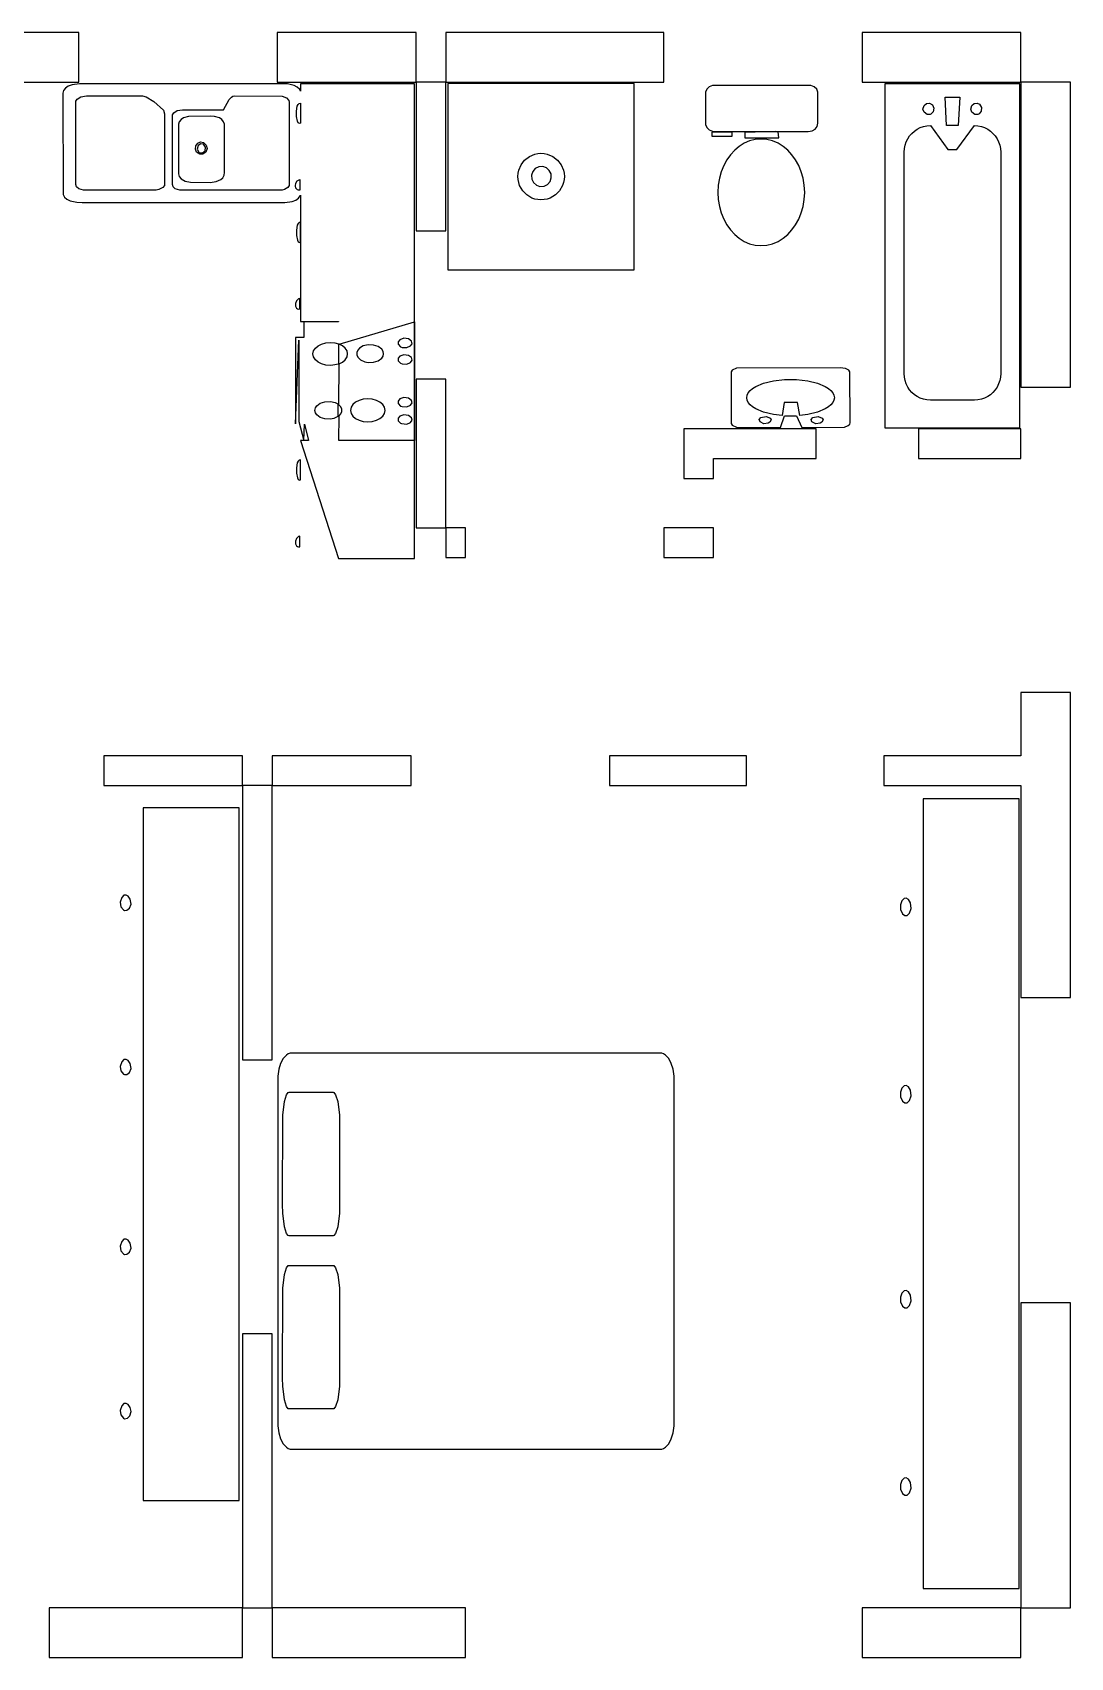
# Model space of a CAD drawing. Header units: metres. Extents: x -12.3 to 21.7, y -8.9 to 7.5.
# Drawn here: x 16.47 to 21.7, y -8.95 to -0.75 of the extents above; entities that cross this region are included whole.
import ezdxf

# ---------------------------------------------------------------- set-up
doc = ezdxf.new("R2010")
doc.units = ezdxf.units.M

msp = doc.modelspace()

# ---------------------------------------------------------------- linework, layer by layer
for p, q in [((16.7, -0.75), (15.8, -0.75)), ((16.7, -1), (16.7, -0.75)), ((18.4, -0.75), (17.7, -0.75)), ((17.7, -0.75), (17.7, -1)), ((18.4, -1), (18.4, -0.75)), ((19.65, -0.75), (18.55, -0.75)), ((18.55, -0.75), (18.55, -1)), ((19.65, -1), (19.65, -0.75)), ((21.45, -0.75), (20.65, -0.75)), ((20.65, -0.75), (20.65, -1)), ((21.45, -1), (21.45, -0.75)), ((15.8, -1), (16.7, -1)), ((16.6224, -1.0421), (16.6192, -1.0558)), ((16.6192, -1.0558), (16.62, -1.5679)), ((16.6315, -1.0305), (16.6224, -1.0421)), ((16.6459, -1.0211), (16.6315, -1.0305)), ((16.6652, -1.0142), (16.6459, -1.0211)), ((16.7018, -1.0087), (16.6652, -1.0142)), ((17.7243, -1.0084), (16.7018, -1.0087)), ((17.7, -1), (18.4, -1)), ((17.7514, -1.0098), (17.7243, -1.0084)), ((17.7845, -1.0173), (17.7514, -1.0098)), ((17.801, -1.0255), (17.7845, -1.0173)), ((17.8125, -1.036), (17.801, -1.0255)), ((17.8176, -1.0463), (17.8125, -1.036)), ((18.3915, -1.0084), (17.8176, -1.0084)), ((17.8176, -1.0084), (17.8176, -1.0463)), ((18.3915, -3.4041), (18.3915, -1.0084)), ((18.55, -1), (18.4, -1)), ((18.4, -1), (18.4, -1.75)), ((18.55, -1), (19.65, -1)), ((18.55, -1.75), (18.55, -1)), ((19.4997, -1.008), (18.5597, -1.008)), ((18.5597, -1.008), (18.5597, -1.9478)), ((19.4997, -1.9478), (19.4997, -1.008)), ((19.8655, -1.0361), (19.8595, -1.0517)), ((19.8595, -1.0517), (19.8595, -1.2138)), ((19.8777, -1.0247), (19.8655, -1.0361)), ((19.895, -1.018), (19.8777, -1.0247)), ((20.377, -1.0167), (19.895, -1.018)), ((20.3908, -1.018), (20.377, -1.0167)), ((20.4081, -1.0247), (20.3908, -1.018)), ((20.4203, -1.0361), (20.4081, -1.0247)), ((20.4263, -1.0517), (20.4203, -1.0361)), ((20.4267, -1.2081), (20.4263, -1.0517)), ((20.65, -1), (21.45, -1)), ((21.4438, -1.0085), (20.7635, -1.0085)), ((20.7635, -1.0085), (20.7635, -2.7446)), ((21.4438, -2.7446), (21.4438, -1.0085)), ((21.7, -1), (21.45, -1)), ((21.45, -1), (21.45, -2.54)), ((21.7, -2.54), (21.7, -1)), ((16.6836, -1.5171), (16.6841, -1.0973)), ((16.6841, -1.0973), (16.6905, -1.086)), ((16.6905, -1.086), (16.7095, -1.0747)), ((16.7095, -1.0747), (16.7378, -1.0704)), ((16.7378, -1.0704), (17.0209, -1.0704)), ((17.0209, -1.0704), (17.0381, -1.0745)), ((17.0381, -1.0745), (17.0773, -1.0986)), ((17.0773, -1.0986), (17.1254, -1.1412)), ((17.1254, -1.1412), (17.1309, -1.16)), ((17.1781, -1.1548), (17.1958, -1.144)), ((17.1958, -1.144), (17.2226, -1.1397)), ((17.2226, -1.1397), (17.4294, -1.1397)), ((17.4294, -1.1397), (17.457, -1.0883)), ((17.457, -1.0883), (17.4688, -1.0755)), ((17.4688, -1.0755), (17.4752, -1.0717)), ((17.4752, -1.0717), (17.4819, -1.0704)), ((17.4819, -1.0704), (17.7253, -1.0715)), ((17.7253, -1.0715), (17.7463, -1.0797)), ((17.7463, -1.0797), (17.7582, -1.0934)), ((17.7582, -1.0934), (17.7599, -1.1014)), ((17.7599, -1.1014), (17.7595, -1.5215)), ((17.7966, -1.1469), (17.8011, -1.1222)), ((17.7968, -1.1747), (17.7966, -1.1469)), ((17.8011, -1.1222), (17.8053, -1.1134)), ((17.8053, -1.1134), (17.8108, -1.1081)), ((17.8108, -1.1081), (17.8176, -1.1073)), ((17.8176, -1.1073), (17.8176, -1.2083)), ((20.9559, -1.1363), (20.9617, -1.1177)), ((20.9617, -1.1527), (20.9559, -1.1363)), ((20.9617, -1.1177), (20.9733, -1.1082)), ((20.9733, -1.1082), (20.9887, -1.106)), ((20.9887, -1.106), (21.0036, -1.1148)), ((21.0036, -1.1148), (21.0111, -1.1322)), ((21.0111, -1.1322), (21.0077, -1.1497)), ((21.0749, -1.2197), (21.0678, -1.0765)), ((21.0678, -1.0765), (21.1417, -1.0765)), ((21.1417, -1.0765), (21.1335, -1.2197)), ((21.1972, -1.1363), (21.2025, -1.1177)), ((21.2025, -1.1527), (21.1972, -1.1363)), ((21.2025, -1.1177), (21.2137, -1.1082)), ((21.2137, -1.1082), (21.2291, -1.106)), ((21.2291, -1.106), (21.2417, -1.1122)), ((21.2496, -1.1465), (21.2389, -1.16)), ((21.2417, -1.1122), (21.2506, -1.1282)), ((21.2506, -1.1282), (21.2496, -1.1465)), ((17.1309, -1.16), (17.1306, -1.5215)), ((17.1717, -1.5171), (17.1721, -1.1652)), ((17.1721, -1.1652), (17.1781, -1.1548)), ((17.2057, -1.2002), (17.2011, -1.2128)), ((17.2011, -1.2128), (17.2011, -1.464)), ((17.2146, -1.1896), (17.2057, -1.2002)), ((17.2273, -1.1814), (17.2146, -1.1896)), ((17.2527, -1.174), (17.2273, -1.1814)), ((17.3616, -1.1725), (17.2527, -1.174)), ((17.3829, -1.174), (17.3616, -1.1725)), ((17.4085, -1.1814), (17.3829, -1.174)), ((17.4209, -1.1896), (17.4085, -1.1814)), ((17.4295, -1.2002), (17.4209, -1.1896)), ((17.4339, -1.2128), (17.4295, -1.2002)), ((17.4345, -1.4569), (17.4339, -1.2128)), ((17.8018, -1.198), (17.7968, -1.1747)), ((17.806, -1.2057), (17.8018, -1.198)), ((17.8113, -1.2094), (17.806, -1.2057)), ((17.8176, -1.2083), (17.8113, -1.2094)), ((19.8595, -1.2138), (19.8655, -1.229)), ((19.8655, -1.229), (19.8777, -1.2407)), ((20.4128, -1.2373), (20.4231, -1.2243)), ((20.4231, -1.2243), (20.4267, -1.2081)), ((20.9421, -1.2302), (20.9585, -1.2245)), ((20.9585, -1.2245), (20.9758, -1.2209)), ((20.9771, -1.163), (20.9617, -1.1527)), ((20.9758, -1.2209), (20.994, -1.2197)), ((20.9921, -1.163), (20.9771, -1.163)), ((20.9953, -1.1617), (20.9921, -1.163)), ((20.994, -1.2197), (21.0809, -1.3407)), ((21.0077, -1.1497), (20.9953, -1.1617)), ((21.1335, -1.2197), (21.0749, -1.2197)), ((21.1265, -1.3407), (21.2156, -1.2197)), ((21.2173, -1.163), (21.2025, -1.1527)), ((21.2156, -1.2197), (21.2335, -1.2209)), ((21.2326, -1.163), (21.2173, -1.163)), ((21.2389, -1.16), (21.2326, -1.163)), ((21.2335, -1.2209), (21.2507, -1.2245)), ((21.2507, -1.2245), (21.2671, -1.2302)), ((17.2894, -1.3219), (17.2988, -1.3088)), ((17.2988, -1.3088), (17.3133, -1.3022)), ((17.3146, -1.3113), (17.3002, -1.3204)), ((17.3133, -1.3022), (17.3284, -1.3045)), ((17.3285, -1.3143), (17.3146, -1.3113)), ((17.3284, -1.3045), (17.3422, -1.3182)), ((19.8777, -1.2407), (19.895, -1.2476)), ((19.9932, -1.2534), (19.8915, -1.2534)), ((19.8915, -1.2534), (19.8915, -1.2723)), ((19.8915, -1.2723), (19.9932, -1.2723)), ((19.895, -1.2476), (19.9088, -1.249)), ((19.9088, -1.249), (20.377, -1.249)), ((19.9932, -1.2723), (19.9932, -1.2534)), ((20.055, -1.3091), (20.0299, -1.3248)), ((20.0817, -1.2974), (20.055, -1.3091)), ((20.2137, -1.249), (20.0571, -1.2546)), ((20.0571, -1.2546), (20.0571, -1.2822)), ((20.0571, -1.2822), (20.2287, -1.2822)), ((20.1099, -1.2902), (20.0817, -1.2974)), ((20.1391, -1.2877), (20.1099, -1.2902)), ((20.1691, -1.2902), (20.1391, -1.2877)), ((20.1979, -1.2974), (20.1691, -1.2902)), ((20.2251, -1.3091), (20.1979, -1.2974)), ((20.2258, -1.2513), (20.2137, -1.249)), ((20.2506, -1.3248), (20.2251, -1.3091)), ((20.2287, -1.2822), (20.2258, -1.2513)), ((20.377, -1.249), (20.3971, -1.2459)), ((20.3971, -1.2459), (20.4128, -1.2373)), ((20.8661, -1.3185), (20.8717, -1.3018)), ((20.8717, -1.3018), (20.8793, -1.2862)), ((20.8793, -1.2862), (20.8888, -1.2719)), ((20.8888, -1.2719), (20.9, -1.259)), ((20.9, -1.259), (20.9127, -1.2476)), ((20.9127, -1.2476), (20.9268, -1.238)), ((20.9268, -1.238), (20.9421, -1.2302)), ((21.2671, -1.2302), (21.2824, -1.238)), ((21.2824, -1.238), (21.2965, -1.2476)), ((21.2965, -1.2476), (21.3092, -1.259)), ((21.3092, -1.259), (21.3205, -1.2719)), ((21.3205, -1.2719), (21.33, -1.2862)), ((21.33, -1.2862), (21.3377, -1.3018)), ((21.3377, -1.3018), (21.3434, -1.3185)), ((17.2873, -1.3388), (17.2894, -1.3219)), ((17.2933, -1.3534), (17.2873, -1.3388)), ((17.3094, -1.3646), (17.2933, -1.3534)), ((17.3002, -1.3204), (17.2957, -1.3379)), ((17.2957, -1.3379), (17.3042, -1.3534)), ((17.3042, -1.3534), (17.3091, -1.3565)), ((17.3091, -1.3565), (17.3233, -1.3576)), ((17.3249, -1.3646), (17.3094, -1.3646)), ((17.3233, -1.3576), (17.3365, -1.3466)), ((17.3401, -1.3534), (17.3249, -1.3646)), ((17.3387, -1.3285), (17.3285, -1.3143)), ((17.3365, -1.3466), (17.3387, -1.3285)), ((17.3463, -1.3348), (17.3401, -1.3534)), ((17.3422, -1.3182), (17.3463, -1.3348)), ((18.9291, -1.4175), (18.9474, -1.3938)), ((18.9474, -1.3938), (18.9711, -1.3756)), ((18.9711, -1.3756), (18.9989, -1.3637)), ((18.9989, -1.3637), (19.014, -1.3606)), ((19.014, -1.3606), (19.0297, -1.3595)), ((19.0297, -1.3595), (19.0458, -1.3606)), ((19.0458, -1.3606), (19.0613, -1.3637)), ((19.0613, -1.3637), (19.0896, -1.3756)), ((19.0896, -1.3756), (19.1136, -1.3938)), ((19.1136, -1.3938), (19.132, -1.4175)), ((19.9674, -1.3929), (19.9517, -1.4215)), ((19.9859, -1.367), (19.9674, -1.3929)), ((20.0068, -1.3442), (19.9859, -1.367)), ((20.0299, -1.3248), (20.0068, -1.3442)), ((20.2741, -1.3442), (20.2506, -1.3248)), ((20.2952, -1.367), (20.2741, -1.3442)), ((20.3138, -1.3929), (20.2952, -1.367)), ((20.3297, -1.4215), (20.3138, -1.3929)), ((20.8614, -1.3545), (20.8626, -1.3361)), ((20.8614, -2.4708), (20.8614, -1.3545)), ((20.8626, -1.3361), (20.8661, -1.3185)), ((21.0809, -1.3407), (21.1265, -1.3407)), ((21.3434, -1.3185), (21.347, -1.3361)), ((21.347, -1.3361), (21.3482, -1.3545)), ((21.3482, -1.3545), (21.3482, -2.4708)), ((17.2011, -1.464), (17.2057, -1.4769)), ((17.4257, -1.4827), (17.4322, -1.4707)), ((17.4322, -1.4707), (17.4345, -1.4569)), ((18.9131, -1.4761), (18.9142, -1.4604)), ((18.9142, -1.4604), (18.9173, -1.4452)), ((18.9173, -1.4452), (18.9291, -1.4175)), ((18.9886, -1.451), (18.9822, -1.4693)), ((18.9822, -1.4693), (18.9835, -1.4896)), ((19.0012, -1.4367), (18.9886, -1.451)), ((19.0184, -1.428), (19.0012, -1.4367)), ((19.0385, -1.4267), (19.0184, -1.428)), ((19.0572, -1.4331), (19.0385, -1.4267)), ((19.0718, -1.4457), (19.0572, -1.4331)), ((19.0805, -1.4629), (19.0718, -1.4457)), ((19.0818, -1.483), (19.0805, -1.4629)), ((19.132, -1.4175), (19.1439, -1.4452)), ((19.1439, -1.4452), (19.147, -1.4604)), ((19.147, -1.4604), (19.1481, -1.4761)), ((19.939, -1.4525), (19.9296, -1.4856)), ((19.9517, -1.4215), (19.939, -1.4525)), ((20.3424, -1.4525), (20.3297, -1.4215)), ((20.3518, -1.4856), (20.3424, -1.4525)), ((16.6875, -1.5293), (16.6836, -1.5171)), ((16.6986, -1.5385), (16.6875, -1.5293)), ((16.7226, -1.5454), (16.6986, -1.5385)), ((17.0885, -1.5454), (16.7226, -1.5454)), ((17.103, -1.5427), (17.0885, -1.5454)), ((17.1236, -1.5328), (17.103, -1.5427)), ((17.1306, -1.5215), (17.1236, -1.5328)), ((17.1754, -1.5293), (17.1717, -1.5171)), ((17.1857, -1.5385), (17.1754, -1.5293)), ((17.2082, -1.5454), (17.1857, -1.5385)), ((17.2057, -1.4769), (17.2146, -1.4878)), ((17.7253, -1.5454), (17.2082, -1.5454)), ((17.2146, -1.4878), (17.235, -1.4999)), ((17.235, -1.4999), (17.2627, -1.5057)), ((17.2627, -1.5057), (17.3616, -1.5062)), ((17.3616, -1.5062), (17.3923, -1.5026)), ((17.3923, -1.5026), (17.4152, -1.4925)), ((17.4152, -1.4925), (17.4257, -1.4827)), ((17.7368, -1.5427), (17.7253, -1.5454)), ((17.7536, -1.5328), (17.7368, -1.5427)), ((17.7595, -1.5215), (17.7536, -1.5328)), ((17.7915, -1.5238), (17.7936, -1.5103)), ((17.7941, -1.5362), (17.7915, -1.5238)), ((17.7936, -1.5103), (17.8007, -1.4986)), ((17.8014, -1.5443), (17.7941, -1.5362)), ((17.8007, -1.4986), (17.8062, -1.4945)), ((17.8067, -1.5458), (17.8014, -1.5443)), ((17.8062, -1.4945), (17.813, -1.492)), ((17.813, -1.545), (17.8067, -1.5458)), ((17.813, -1.492), (17.813, -1.545)), ((18.9142, -1.4922), (18.9131, -1.4761)), ((18.9173, -1.5077), (18.9142, -1.4922)), ((18.9223, -1.5223), (18.9173, -1.5077)), ((18.9375, -1.5486), (18.9223, -1.5223)), ((18.9586, -1.5699), (18.9375, -1.5486)), ((18.9835, -1.4896), (18.9922, -1.5071)), ((18.9922, -1.5071), (19.0065, -1.5199)), ((19.0065, -1.5199), (19.0248, -1.5264)), ((19.0248, -1.5264), (19.0451, -1.525)), ((19.0451, -1.525), (19.0626, -1.5163)), ((19.0626, -1.5163), (19.0754, -1.5017)), ((19.0754, -1.5017), (19.0818, -1.483)), ((19.1236, -1.5486), (19.1022, -1.5699)), ((19.1389, -1.5223), (19.1236, -1.5486)), ((19.1439, -1.5077), (19.1389, -1.5223)), ((19.147, -1.4922), (19.1439, -1.5077)), ((19.1481, -1.4761), (19.147, -1.4922)), ((19.9238, -1.5204), (19.9218, -1.5566)), ((19.9218, -1.5566), (19.9238, -1.5928)), ((19.9296, -1.4856), (19.9238, -1.5204)), ((20.3577, -1.5204), (20.3518, -1.4856)), ((20.3597, -1.5566), (20.3577, -1.5204)), ((20.3577, -1.5928), (20.3597, -1.5566)), ((16.62, -1.5679), (16.6262, -1.5805)), ((16.6262, -1.5805), (16.638, -1.5911)), ((16.638, -1.5911), (16.655, -1.5993)), ((16.655, -1.5993), (16.6887, -1.6067)), ((16.6887, -1.6067), (16.7158, -1.6082)), ((16.7158, -1.6082), (17.7383, -1.6079)), ((17.7383, -1.6079), (17.7745, -1.6024)), ((17.7745, -1.6024), (17.7934, -1.5955)), ((17.7934, -1.5955), (17.8074, -1.5861)), ((17.8074, -1.5861), (17.8162, -1.5745)), ((17.8162, -1.5745), (17.8176, -1.5703)), ((17.8176, -1.5703), (17.8176, -2.2081)), ((18.9845, -1.5853), (18.9586, -1.5699)), ((18.9989, -1.5903), (18.9845, -1.5853)), ((19.014, -1.5934), (18.9989, -1.5903)), ((19.0297, -1.5945), (19.014, -1.5934)), ((19.0458, -1.5934), (19.0297, -1.5945)), ((19.0613, -1.5903), (19.0458, -1.5934)), ((19.0759, -1.5853), (19.0613, -1.5903)), ((19.1022, -1.5699), (19.0759, -1.5853)), ((19.9238, -1.5928), (19.9296, -1.6276)), ((19.9296, -1.6276), (19.939, -1.6607)), ((20.3424, -1.6607), (20.3518, -1.6276)), ((20.3518, -1.6276), (20.3577, -1.5928)), ((17.8053, -1.7133), (17.8011, -1.7221)), ((17.8108, -1.708), (17.8053, -1.7133)), ((17.8176, -1.7072), (17.8108, -1.708)), ((17.8176, -1.8082), (17.8176, -1.7072)), ((19.939, -1.6607), (19.9517, -1.6917)), ((19.9517, -1.6917), (19.9674, -1.7204)), ((19.9674, -1.7204), (19.9859, -1.7463)), ((20.2952, -1.7463), (20.3138, -1.7204)), ((20.3138, -1.7204), (20.3297, -1.6917)), ((20.3297, -1.6917), (20.3424, -1.6607)), ((17.8011, -1.7221), (17.7966, -1.7468)), ((17.7966, -1.7468), (17.7968, -1.7746)), ((17.7968, -1.7746), (17.8018, -1.7979)), ((17.8018, -1.7979), (17.806, -1.8056)), ((18.4, -1.75), (18.55, -1.75)), ((19.9859, -1.7463), (20.0068, -1.7691)), ((20.0068, -1.7691), (20.0299, -1.7885)), ((20.0299, -1.7885), (20.055, -1.8042)), ((20.2251, -1.8042), (20.2506, -1.7885)), ((20.2506, -1.7885), (20.2741, -1.7691)), ((20.2741, -1.7691), (20.2952, -1.7463)), ((17.806, -1.8056), (17.8113, -1.8093)), ((17.8113, -1.8093), (17.8176, -1.8082)), ((20.055, -1.8042), (20.0817, -1.8158)), ((20.0817, -1.8158), (20.1099, -1.823)), ((20.1099, -1.823), (20.1391, -1.8255)), ((20.1391, -1.8255), (20.1691, -1.823)), ((20.1691, -1.823), (20.1979, -1.8158)), ((20.1979, -1.8158), (20.2251, -1.8042)), ((18.5597, -1.9478), (19.4997, -1.9478)), ((17.7966, -2.1039), (17.7919, -2.1169)), ((17.7919, -2.1169), (17.7922, -2.1303)), ((17.7922, -2.1303), (17.7972, -2.1409)), ((17.8062, -2.0943), (17.7966, -2.1039)), ((17.813, -2.0918), (17.8062, -2.0943)), ((17.813, -2.1449), (17.813, -2.0918)), ((17.7972, -2.1409), (17.8014, -2.1442)), ((17.8014, -2.1442), (17.8067, -2.1457)), ((17.8067, -2.1457), (17.813, -2.1449)), ((17.8176, -2.2081), (18.0083, -2.2081)), ((18.0083, -2.2098), (17.8333, -2.2098)), ((17.8333, -2.2098), (17.8333, -2.2888)), ((18.0083, -2.2081), (18.0083, -2.2098)), ((18.0115, -2.322), (18.3915, -2.2098)), ((18.3915, -2.2098), (18.3915, -2.808)), ((17.8333, -2.2888), (17.7915, -2.2888)), ((17.7915, -2.2888), (17.7915, -2.7255)), ((18.3387, -2.2932), (18.3186, -2.3001)), ((18.3619, -2.2963), (18.3387, -2.2932)), ((17.7915, -2.7255), (17.8092, -2.3023)), ((17.8092, -2.3023), (17.8092, -2.7122)), ((17.8801, -2.372), (17.8832, -2.3566)), ((17.8832, -2.3874), (17.8801, -2.372)), ((17.8832, -2.3566), (17.8921, -2.3428)), ((17.8921, -2.3428), (17.9057, -2.331)), ((17.9057, -2.331), (17.9234, -2.322)), ((17.9234, -2.322), (17.9443, -2.3161)), ((17.9443, -2.3161), (17.9675, -2.314)), ((17.9675, -2.314), (17.9906, -2.3161)), ((17.9906, -2.3161), (18.0083, -2.3209)), ((18.0083, -2.3209), (18.0083, -2.4231)), ((18.0292, -2.331), (18.0115, -2.322)), ((18.0428, -2.3428), (18.0292, -2.331)), ((18.0517, -2.3566), (18.0428, -2.3428)), ((18.0548, -2.372), (18.0517, -2.3566)), ((18.0517, -2.3874), (18.0548, -2.372)), ((18.1057, -2.3534), (18.101, -2.365)), ((18.101, -2.365), (18.101, -2.3771)), ((18.101, -2.3771), (18.1057, -2.3884)), ((18.1145, -2.3434), (18.1057, -2.3534)), ((18.1338, -2.3319), (18.1145, -2.3434)), ((18.1584, -2.3262), (18.1338, -2.3319)), ((18.1857, -2.3274), (18.1584, -2.3262)), ((18.2093, -2.3352), (18.1857, -2.3274)), ((18.2265, -2.3482), (18.2093, -2.3352)), ((18.2334, -2.359), (18.2265, -2.3482)), ((18.2358, -2.3711), (18.2334, -2.359)), ((18.2334, -2.3829), (18.2358, -2.3711)), ((18.3186, -2.3001), (18.3093, -2.3109)), ((18.3093, -2.3109), (18.3093, -2.3235)), ((18.3093, -2.3235), (18.322, -2.3359)), ((18.3387, -2.3764), (18.3186, -2.3832)), ((18.322, -2.3359), (18.3299, -2.339)), ((18.3299, -2.339), (18.3532, -2.34)), ((18.3619, -2.3795), (18.3387, -2.3764)), ((18.3532, -2.34), (18.3725, -2.3316)), ((18.3772, -2.3079), (18.3619, -2.2963)), ((18.3725, -2.3316), (18.3798, -2.3205)), ((18.3798, -2.3205), (18.3772, -2.3079)), ((17.8921, -2.4012), (17.8832, -2.3874)), ((17.9057, -2.4129), (17.8921, -2.4012)), ((17.9234, -2.422), (17.9057, -2.4129)), ((17.9443, -2.4279), (17.9234, -2.422)), ((17.9675, -2.43), (17.9443, -2.4279)), ((17.9793, -2.4294), (17.9675, -2.43)), ((18.0083, -2.4231), (17.9793, -2.4294)), ((18.0108, -2.6284), (18.0115, -2.422)), ((18.0115, -2.422), (18.0292, -2.4129)), ((18.0292, -2.4129), (18.0428, -2.4012)), ((18.0428, -2.4012), (18.0517, -2.3874)), ((18.1057, -2.3884), (18.1201, -2.4025)), ((18.1201, -2.4025), (18.1415, -2.4121)), ((18.1415, -2.4121), (18.1584, -2.4152)), ((18.1584, -2.4152), (18.1857, -2.4141)), ((18.1857, -2.4141), (18.2093, -2.4063)), ((18.2093, -2.4063), (18.2265, -2.3935)), ((18.2265, -2.3935), (18.2334, -2.3829)), ((18.3186, -2.3832), (18.3093, -2.3936)), ((18.3093, -2.3936), (18.3093, -2.4062)), ((18.3093, -2.4062), (18.322, -2.419)), ((18.322, -2.419), (18.3299, -2.4221)), ((18.3299, -2.4221), (18.3532, -2.4232)), ((18.3532, -2.4232), (18.3725, -2.4146)), ((18.3772, -2.3907), (18.3619, -2.3795)), ((18.3725, -2.4146), (18.3798, -2.403)), ((18.3798, -2.403), (18.3772, -2.3907)), ((19.9942, -2.4542), (19.9886, -2.463)), ((20.0162, -2.4446), (19.9942, -2.4542)), ((20.5393, -2.4428), (20.0162, -2.4446)), ((20.5653, -2.4459), (20.5393, -2.4428)), ((20.5822, -2.4542), (20.5653, -2.4459)), ((20.5878, -2.463), (20.5822, -2.4542)), ((18.55, -2.5), (18.4, -2.5)), ((18.4, -2.5), (18.4, -3.25)), ((18.55, -3.25), (18.55, -2.5)), ((19.9886, -2.463), (19.9886, -2.7226)), ((20.0971, -2.5464), (20.1129, -2.5366)), ((20.1129, -2.5366), (20.1526, -2.5199)), ((20.1526, -2.5199), (20.2017, -2.5079)), ((20.2017, -2.5079), (20.258, -2.5015)), ((20.258, -2.5015), (20.3184, -2.5015)), ((20.3184, -2.5015), (20.3747, -2.5079)), ((20.3747, -2.5079), (20.4237, -2.5199)), ((20.4237, -2.5199), (20.4635, -2.5366)), ((20.4635, -2.5366), (20.4793, -2.5464)), ((20.5882, -2.7193), (20.5878, -2.463)), ((20.8626, -2.4892), (20.8614, -2.4708)), ((20.8661, -2.5068), (20.8626, -2.4892)), ((20.8717, -2.5235), (20.8661, -2.5068)), ((20.8793, -2.5391), (20.8717, -2.5235)), ((20.8888, -2.5534), (20.8793, -2.5391)), ((21.33, -2.5391), (21.3205, -2.5534)), ((21.3377, -2.5235), (21.33, -2.5391)), ((21.3434, -2.5068), (21.3377, -2.5235)), ((21.347, -2.4892), (21.3434, -2.5068)), ((21.3482, -2.4708), (21.347, -2.4892)), ((21.45, -2.54), (21.7, -2.54)), ((17.8995, -2.6338), (17.9167, -2.6208)), ((17.9167, -2.6208), (17.9403, -2.613)), ((17.9403, -2.613), (17.9676, -2.6118)), ((17.9676, -2.6118), (17.9923, -2.6176)), ((17.9923, -2.6176), (18.0059, -2.6246)), ((18.0944, -2.6158), (18.0807, -2.6276)), ((18.1121, -2.6067), (18.0944, -2.6158)), ((18.1329, -2.6009), (18.1121, -2.6067)), ((18.1561, -2.5988), (18.1329, -2.6009)), ((18.1793, -2.6009), (18.1561, -2.5988)), ((18.2001, -2.6067), (18.1793, -2.6009)), ((18.2178, -2.6158), (18.2001, -2.6067)), ((18.2315, -2.6276), (18.2178, -2.6158)), ((18.3186, -2.5992), (18.3093, -2.61)), ((18.3093, -2.61), (18.3093, -2.6226)), ((18.3093, -2.6226), (18.322, -2.6349)), ((18.3387, -2.5923), (18.3186, -2.5992)), ((18.3619, -2.5954), (18.3387, -2.5923)), ((18.3772, -2.607), (18.3619, -2.5954)), ((18.3725, -2.6307), (18.3798, -2.6195)), ((18.3798, -2.6195), (18.3772, -2.607)), ((20.0671, -2.5928), (20.0691, -2.5803)), ((20.0691, -2.6052), (20.0671, -2.5928)), ((20.0691, -2.5803), (20.075, -2.5684)), ((20.075, -2.6172), (20.0691, -2.6052)), ((20.075, -2.5684), (20.0844, -2.557)), ((20.0844, -2.6285), (20.075, -2.6172)), ((20.0844, -2.557), (20.0971, -2.5464)), ((20.2566, -2.6163), (20.2466, -2.6831)), ((20.3229, -2.6163), (20.2566, -2.6163)), ((20.3345, -2.6827), (20.3229, -2.6163)), ((20.4793, -2.5464), (20.492, -2.557)), ((20.492, -2.557), (20.5014, -2.5684)), ((20.5014, -2.6172), (20.492, -2.6285)), ((20.5014, -2.5684), (20.5072, -2.5803)), ((20.5072, -2.6052), (20.5014, -2.6172)), ((20.5072, -2.5803), (20.5092, -2.5928)), ((20.5092, -2.5928), (20.5072, -2.6052)), ((20.9, -2.5663), (20.8888, -2.5534)), ((20.9127, -2.5777), (20.9, -2.5663)), ((20.9268, -2.5873), (20.9127, -2.5777)), ((20.9421, -2.5951), (20.9268, -2.5873)), ((20.9585, -2.6008), (20.9421, -2.5951)), ((20.9758, -2.6044), (20.9585, -2.6008)), ((20.994, -2.6056), (20.9758, -2.6044)), ((21.2156, -2.6056), (20.994, -2.6056)), ((21.2335, -2.6044), (21.2156, -2.6056)), ((21.2507, -2.6008), (21.2335, -2.6044)), ((21.2671, -2.5951), (21.2507, -2.6008)), ((21.2824, -2.5873), (21.2671, -2.5951)), ((21.2965, -2.5777), (21.2824, -2.5873)), ((21.3092, -2.5663), (21.2965, -2.5777)), ((21.3205, -2.5534), (21.3092, -2.5663)), ((17.8902, -2.6568), (17.8927, -2.6447)), ((17.8927, -2.6686), (17.8902, -2.6568)), ((17.8927, -2.6447), (17.8995, -2.6338)), ((17.8995, -2.6792), (17.8927, -2.6686)), ((17.9167, -2.692), (17.8995, -2.6792)), ((17.9403, -2.6997), (17.9167, -2.692)), ((17.9676, -2.7009), (17.9403, -2.6997)), ((17.9845, -2.6978), (17.9676, -2.7009)), ((18.0059, -2.6882), (17.9845, -2.6978)), ((18.0059, -2.6246), (18.0059, -2.6882)), ((18.0204, -2.6391), (18.0108, -2.6284)), ((18.011, -2.808), (18.0116, -2.6839)), ((18.0116, -2.6839), (18.0204, -2.674)), ((18.0251, -2.6506), (18.0204, -2.6391)), ((18.0204, -2.674), (18.0251, -2.6628)), ((18.0251, -2.6628), (18.0251, -2.6506)), ((18.0719, -2.6414), (18.0687, -2.6568)), ((18.0687, -2.6568), (18.0719, -2.6722)), ((18.0807, -2.6276), (18.0719, -2.6414)), ((18.0719, -2.6722), (18.0807, -2.686)), ((18.0807, -2.686), (18.0944, -2.6978)), ((18.0944, -2.6978), (18.1121, -2.7068)), ((18.2001, -2.7068), (18.2178, -2.6978)), ((18.2178, -2.6978), (18.2315, -2.686)), ((18.2403, -2.6414), (18.2315, -2.6276)), ((18.2315, -2.686), (18.2403, -2.6722)), ((18.2434, -2.6568), (18.2403, -2.6414)), ((18.2403, -2.6722), (18.2434, -2.6568)), ((18.3186, -2.6865), (18.3093, -2.6969)), ((18.3093, -2.6969), (18.3093, -2.7094)), ((18.3387, -2.6797), (18.3186, -2.6865)), ((18.322, -2.6349), (18.3299, -2.6381)), ((18.3299, -2.6381), (18.3532, -2.6391)), ((18.3619, -2.6827), (18.3387, -2.6797)), ((18.3532, -2.6391), (18.3725, -2.6307)), ((18.3772, -2.694), (18.3619, -2.6827)), ((18.3798, -2.7063), (18.3772, -2.694)), ((20.0971, -2.6391), (20.0844, -2.6285)), ((20.1129, -2.649), (20.0971, -2.6391)), ((20.1526, -2.6656), (20.1129, -2.649)), ((20.1306, -2.7026), (20.139, -2.6924)), ((20.1343, -2.7148), (20.1306, -2.7026)), ((20.139, -2.6924), (20.1658, -2.6869)), ((20.2017, -2.6776), (20.1526, -2.6656)), ((20.1658, -2.6869), (20.1865, -2.6961)), ((20.1903, -2.7048), (20.1844, -2.7169)), ((20.1865, -2.6961), (20.1903, -2.7048)), ((20.2466, -2.6831), (20.2017, -2.6776)), ((20.2377, -2.7427), (20.258, -2.6841)), ((20.258, -2.6841), (20.3184, -2.6841)), ((20.3184, -2.6841), (20.345, -2.7427)), ((20.3747, -2.6776), (20.3345, -2.6827)), ((20.4237, -2.6656), (20.3747, -2.6776)), ((20.3927, -2.7026), (20.4011, -2.6924)), ((20.3964, -2.7148), (20.3927, -2.7026)), ((20.4011, -2.6924), (20.4279, -2.6869)), ((20.4635, -2.649), (20.4237, -2.6656)), ((20.4279, -2.6869), (20.4486, -2.6961)), ((20.4524, -2.7048), (20.4465, -2.7169)), ((20.4486, -2.6961), (20.4524, -2.7048)), ((20.4793, -2.6391), (20.4635, -2.649)), ((20.492, -2.6285), (20.4793, -2.6391)), ((17.8092, -2.7122), (17.8333, -2.808)), ((17.8333, -2.808), (17.8371, -2.7257)), ((17.8371, -2.7257), (17.8578, -2.808)), ((18.1121, -2.7068), (18.1329, -2.7127)), ((18.1329, -2.7127), (18.1561, -2.7148)), ((18.1561, -2.7148), (18.1793, -2.7127)), ((18.1793, -2.7127), (18.2001, -2.7068)), ((18.3093, -2.7094), (18.322, -2.7217)), ((18.322, -2.7217), (18.3258, -2.7234)), ((18.3258, -2.7234), (18.3532, -2.7257)), ((18.3532, -2.7257), (18.3725, -2.7175)), ((18.3725, -2.7175), (18.3798, -2.7063)), ((20.4167, -2.75), (19.75, -2.75)), ((19.75, -2.75), (19.75, -3)), ((19.9886, -2.7226), (19.9942, -2.7314)), ((19.9942, -2.7314), (20.0162, -2.741)), ((20.0162, -2.741), (20.0356, -2.7427)), ((20.0356, -2.7427), (20.2377, -2.7427)), ((20.153, -2.7239), (20.1343, -2.7148)), ((20.1763, -2.7219), (20.153, -2.7239)), ((20.1844, -2.7169), (20.1763, -2.7219)), ((20.345, -2.7427), (20.5596, -2.741)), ((20.4151, -2.7239), (20.3964, -2.7148)), ((20.4384, -2.7219), (20.4151, -2.7239)), ((20.4167, -2.9), (20.4167, -2.75)), ((20.4465, -2.7169), (20.4384, -2.7219)), ((20.5596, -2.741), (20.5789, -2.7339)), ((20.5789, -2.7339), (20.5867, -2.7257)), ((20.5867, -2.7257), (20.5882, -2.7193)), ((20.7635, -2.7446), (21.4438, -2.7446)), ((21.45, -2.75), (20.9333, -2.75)), ((20.9333, -2.75), (20.9333, -2.9)), ((21.45, -2.9), (21.45, -2.75)), ((17.8578, -2.808), (17.8176, -2.808)), ((17.8176, -2.808), (18.0083, -3.4041)), ((18.3915, -2.808), (18.011, -2.808)), ((17.8011, -2.9219), (17.7966, -2.9466)), ((17.7966, -2.9466), (17.7968, -2.9743)), ((17.8053, -2.9131), (17.8011, -2.9219)), ((17.8108, -2.9078), (17.8053, -2.9131)), ((17.8176, -2.907), (17.8108, -2.9078)), ((17.8176, -3.008), (17.8176, -2.907)), ((19.9, -2.9), (20.4167, -2.9)), ((19.9, -3), (19.9, -2.9)), ((20.9333, -2.9), (21.45, -2.9)), ((17.7968, -2.9743), (17.8018, -2.9977)), ((17.8018, -2.9977), (17.806, -3.0053)), ((17.806, -3.0053), (17.8113, -3.0091)), ((17.8113, -3.0091), (17.8176, -3.008)), ((19.75, -3), (19.9, -3)), ((18.4, -3.25), (18.55, -3.25)), ((18.65, -3.25), (18.55, -3.25)), ((18.55, -3.25), (18.55, -3.4)), ((18.65, -3.4), (18.65, -3.25)), ((19.9, -3.25), (19.65, -3.25)), ((19.65, -3.25), (19.65, -3.4)), ((19.9, -3.4), (19.9, -3.25)), ((17.7966, -3.3036), (17.7919, -3.3167)), ((17.7919, -3.3167), (17.7922, -3.33)), ((17.7922, -3.33), (17.7972, -3.3407)), ((17.8062, -3.2941), (17.7966, -3.3036)), ((17.7972, -3.3407), (17.8014, -3.344)), ((17.8014, -3.344), (17.8067, -3.3455)), ((17.813, -3.2916), (17.8062, -3.2941)), ((17.8067, -3.3455), (17.813, -3.3447)), ((17.813, -3.3447), (17.813, -3.2916)), ((18.0083, -3.4041), (18.3915, -3.4041)), ((18.55, -3.4), (18.65, -3.4)), ((19.65, -3.4), (19.9, -3.4)), ((21.7, -4.08), (21.45, -4.08)), ((21.45, -4.08), (21.45, -4.4)), ((21.7, -5.62), (21.7, -4.08)), ((17.525, -4.4), (16.825, -4.4)), ((16.825, -4.4), (16.825, -4.55)), ((17.525, -4.55), (17.525, -4.4)), ((18.375, -4.4), (17.675, -4.4)), ((17.675, -4.4), (17.675, -4.55)), ((18.375, -4.55), (18.375, -4.4)), ((20.0667, -4.4), (19.375, -4.4)), ((19.375, -4.4), (19.375, -4.55)), ((20.0667, -4.55), (20.0667, -4.4)), ((21.45, -4.4), (20.7583, -4.4)), ((20.7583, -4.4), (20.7583, -4.55)), ((16.825, -4.55), (17.525, -4.55)), ((17.675, -4.55), (17.525, -4.55)), ((17.525, -4.55), (17.525, -5.9333)), ((17.675, -4.55), (18.375, -4.55)), ((17.675, -5.9333), (17.675, -4.55)), ((19.375, -4.55), (20.0667, -4.55)), ((20.7583, -4.55), (21.45, -4.55)), ((21.45, -4.55), (21.45, -5.62)), ((17.5072, -4.6627), (17.0235, -4.6627)), ((17.0235, -4.6627), (17.0235, -8.1574)), ((17.5072, -8.1574), (17.5072, -4.6627)), ((21.4415, -4.6165), (20.9579, -4.6165)), ((20.9579, -4.6165), (20.9579, -8.6022)), ((21.4415, -8.6022), (21.4415, -4.6165)), ((16.9153, -5.1145), (16.9074, -5.138)), ((16.9074, -5.138), (16.911, -5.1613)), ((16.911, -5.1613), (16.9237, -5.1772)), ((16.9268, -5.1039), (16.9153, -5.1145)), ((16.9374, -5.1028), (16.9268, -5.1039)), ((16.9483, -5.1081), (16.9374, -5.1028)), ((16.9588, -5.1228), (16.9483, -5.1081)), ((16.9542, -5.1688), (16.9626, -5.1482)), ((16.9626, -5.1482), (16.9588, -5.1228)), ((20.8497, -5.1316), (20.8426, -5.1524)), ((20.8426, -5.1524), (20.8426, -5.1753)), ((20.8613, -5.1196), (20.8497, -5.1316)), ((20.8718, -5.1184), (20.8613, -5.1196)), ((20.8827, -5.1243), (20.8718, -5.1184)), ((20.8933, -5.1412), (20.8827, -5.1243)), ((20.897, -5.1702), (20.8933, -5.1412)), ((16.9237, -5.1772), (16.9301, -5.1799)), ((16.9301, -5.1799), (16.9412, -5.1789)), ((16.9412, -5.1789), (16.9542, -5.1688)), ((20.8426, -5.1753), (20.8523, -5.1974)), ((20.8523, -5.1974), (20.8645, -5.2063)), ((20.8645, -5.2063), (20.8756, -5.2051)), ((20.8756, -5.2051), (20.8887, -5.1937)), ((20.8887, -5.1937), (20.897, -5.1702)), ((21.45, -5.62), (21.7, -5.62)), ((17.7654, -5.9011), (17.7556, -5.9046)), ((17.7758, -5.8999), (17.7654, -5.9011)), ((19.6281, -5.8999), (17.7758, -5.8999)), ((19.6385, -5.9011), (19.6281, -5.8999)), ((19.6483, -5.9046), (19.6385, -5.9011)), ((16.9153, -5.9435), (16.9074, -5.967)), ((16.9074, -5.967), (16.911, -5.9903)), ((16.9268, -5.9329), (16.9153, -5.9435)), ((16.9374, -5.9318), (16.9268, -5.9329)), ((16.9483, -5.937), (16.9374, -5.9318)), ((16.9588, -5.9518), (16.9483, -5.937)), ((16.9542, -5.9978), (16.9626, -5.9772)), ((16.9626, -5.9772), (16.9588, -5.9518)), ((17.525, -5.9333), (17.675, -5.9333)), ((17.7075, -5.9819), (17.7026, -6.0168)), ((17.7169, -5.9518), (17.7075, -5.9819)), ((17.73, -5.9276), (17.7169, -5.9518)), ((17.7464, -5.9103), (17.73, -5.9276)), ((17.7556, -5.9046), (17.7464, -5.9103)), ((19.6575, -5.9103), (19.6483, -5.9046)), ((19.6739, -5.9276), (19.6575, -5.9103)), ((19.687, -5.9518), (19.6739, -5.9276)), ((19.6964, -5.9819), (19.687, -5.9518)), ((19.7013, -6.0168), (19.6964, -5.9819)), ((16.911, -5.9903), (16.9237, -6.0061)), ((16.9237, -6.0061), (16.9301, -6.0089)), ((16.9301, -6.0089), (16.9412, -6.0079)), ((16.9412, -6.0079), (16.9542, -5.9978)), ((17.7026, -6.0168), (17.7026, -7.7808)), ((19.7013, -7.7808), (19.7013, -6.0168)), ((20.8613, -6.0651), (20.8497, -6.0771)), ((20.8718, -6.0638), (20.8613, -6.0651)), ((20.8827, -6.0698), (20.8718, -6.0638)), ((17.7281, -6.2135), (17.7365, -6.1439)), ((17.7365, -6.1439), (17.747, -6.1103)), ((17.747, -6.1103), (17.7554, -6.0995)), ((17.7554, -6.0995), (17.7599, -6.098)), ((17.7599, -6.098), (17.9814, -6.098)), ((17.9814, -6.098), (17.9859, -6.0995)), ((17.9859, -6.0995), (17.9944, -6.1103)), ((17.9944, -6.1103), (18.0048, -6.1439)), ((18.0048, -6.1439), (18.0132, -6.2135)), ((20.8497, -6.0771), (20.8426, -6.0979)), ((20.8426, -6.0979), (20.8426, -6.1208)), ((20.8426, -6.1208), (20.8523, -6.1429)), ((20.8523, -6.1429), (20.8645, -6.1518)), ((20.8756, -6.1506), (20.8887, -6.1392)), ((20.8933, -6.0866), (20.8827, -6.0698)), ((20.8887, -6.1392), (20.897, -6.1156)), ((20.897, -6.1156), (20.8933, -6.0866)), ((17.727, -6.6649), (17.7281, -6.2135)), ((18.0132, -6.2135), (18.0144, -6.2558)), ((20.8645, -6.1518), (20.8756, -6.1506)), ((18.0144, -6.2558), (18.0132, -6.7072)), ((17.7281, -6.7072), (17.727, -6.6649)), ((17.7365, -6.7768), (17.7281, -6.7072)), ((18.0132, -6.7072), (18.0048, -6.7768)), ((17.747, -6.8104), (17.7365, -6.7768)), ((18.0048, -6.7768), (17.9944, -6.8104)), ((16.9153, -6.8504), (16.9074, -6.874)), ((16.9074, -6.874), (16.911, -6.8972)), ((16.9268, -6.8398), (16.9153, -6.8504)), ((16.9374, -6.8387), (16.9268, -6.8398)), ((16.9483, -6.844), (16.9374, -6.8387)), ((16.9588, -6.8587), (16.9483, -6.844)), ((16.9542, -6.9048), (16.9626, -6.8842)), ((16.9626, -6.8842), (16.9588, -6.8587)), ((17.7554, -6.8212), (17.747, -6.8104)), ((17.7599, -6.8227), (17.7554, -6.8212)), ((17.9814, -6.8227), (17.7599, -6.8227)), ((17.9859, -6.8212), (17.9814, -6.8227)), ((17.9944, -6.8104), (17.9859, -6.8212)), ((16.911, -6.8972), (16.9237, -6.9131)), ((16.9237, -6.9131), (16.9301, -6.9159)), ((16.9301, -6.9159), (16.9412, -6.9148)), ((16.9412, -6.9148), (16.9542, -6.9048)), ((17.7281, -7.0868), (17.7365, -7.0171)), ((17.7365, -7.0171), (17.747, -6.9835)), ((17.747, -6.9835), (17.7554, -6.9727)), ((17.7554, -6.9727), (17.7599, -6.9713)), ((17.7599, -6.9713), (17.9814, -6.9713)), ((17.9814, -6.9713), (17.9859, -6.9727)), ((17.9859, -6.9727), (17.9944, -6.9835)), ((17.9944, -6.9835), (18.0048, -7.0171)), ((18.0048, -7.0171), (18.0132, -7.0868)), ((17.727, -7.54), (17.7281, -7.0868)), ((18.0132, -7.0868), (18.0144, -7.129)), ((18.0144, -7.129), (18.0132, -7.5815)), ((20.8497, -7.1114), (20.8426, -7.1322)), ((20.8426, -7.1322), (20.8426, -7.1551)), ((20.8613, -7.0994), (20.8497, -7.1114)), ((20.8718, -7.0981), (20.8613, -7.0994)), ((20.8827, -7.1041), (20.8718, -7.0981)), ((20.8933, -7.1209), (20.8827, -7.1041)), ((20.897, -7.1499), (20.8933, -7.1209)), ((20.8426, -7.1551), (20.8523, -7.1772)), ((20.8523, -7.1772), (20.8645, -7.1861)), ((20.8645, -7.1861), (20.8756, -7.1849)), ((20.8756, -7.1849), (20.8887, -7.1735)), ((20.8887, -7.1735), (20.897, -7.1499)), ((21.7, -7.16), (21.45, -7.16)), ((21.45, -7.16), (21.45, -8.7)), ((21.7, -8.7), (21.7, -7.16)), ((17.675, -7.3167), (17.525, -7.3167)), ((17.525, -7.3167), (17.525, -8.7)), ((17.675, -8.7), (17.675, -7.3167)), ((17.7281, -7.5815), (17.727, -7.54)), ((17.7365, -7.6503), (17.7281, -7.5815)), ((18.0132, -7.5815), (18.0048, -7.6503)), ((16.9153, -7.6794), (16.9074, -7.703)), ((16.9074, -7.703), (16.911, -7.7262)), ((16.9268, -7.6688), (16.9153, -7.6794)), ((16.9374, -7.6677), (16.9268, -7.6688)), ((16.9483, -7.673), (16.9374, -7.6677)), ((16.9588, -7.6877), (16.9483, -7.673)), ((16.9628, -7.7086), (16.9588, -7.6877)), ((17.747, -7.6837), (17.7365, -7.6503)), ((17.7554, -7.6945), (17.747, -7.6837)), ((17.7599, -7.6959), (17.7554, -7.6945)), ((17.9814, -7.6959), (17.7599, -7.6959)), ((17.9859, -7.6945), (17.9814, -7.6959)), ((17.9944, -7.6837), (17.9859, -7.6945)), ((18.0048, -7.6503), (17.9944, -7.6837)), ((16.911, -7.7262), (16.9237, -7.7421)), ((16.9237, -7.7421), (16.9301, -7.7449)), ((16.9301, -7.7449), (16.9449, -7.7421)), ((16.9449, -7.7421), (16.9567, -7.7302)), ((16.9567, -7.7302), (16.9628, -7.7086)), ((17.7026, -7.7808), (17.7075, -7.8159)), ((19.6964, -7.8159), (19.7013, -7.7808)), ((17.7075, -7.8159), (17.7169, -7.8464)), ((17.7169, -7.8464), (17.73, -7.8712)), ((17.73, -7.8712), (17.7464, -7.8888)), ((19.6575, -7.8888), (19.6739, -7.8712)), ((19.6739, -7.8712), (19.687, -7.8464)), ((19.687, -7.8464), (19.6964, -7.8159)), ((17.7464, -7.8888), (17.7556, -7.8947)), ((17.7556, -7.8947), (17.7654, -7.8983)), ((17.7654, -7.8983), (17.7758, -7.8995)), ((17.7758, -7.8995), (19.6281, -7.8995)), ((19.6281, -7.8995), (19.6385, -7.8983)), ((19.6385, -7.8983), (19.6483, -7.8947)), ((19.6483, -7.8947), (19.6575, -7.8888)), ((20.8497, -8.057), (20.8426, -8.0777)), ((20.8426, -8.0777), (20.8426, -8.1006)), ((20.8426, -8.1006), (20.8523, -8.1227)), ((20.8613, -8.0449), (20.8497, -8.057)), ((20.8718, -8.0437), (20.8613, -8.0449)), ((20.8827, -8.0496), (20.8718, -8.0437)), ((20.8933, -8.0664), (20.8827, -8.0496)), ((20.8887, -8.119), (20.897, -8.0955)), ((20.897, -8.0955), (20.8933, -8.0664)), ((17.0235, -8.1574), (17.5072, -8.1574)), ((20.8523, -8.1227), (20.8645, -8.1316)), ((20.8645, -8.1316), (20.8756, -8.1304)), ((20.8756, -8.1304), (20.8887, -8.119)), ((20.9579, -8.6022), (21.4415, -8.6022)), ((17.525, -8.7), (16.55, -8.7)), ((16.55, -8.7), (16.55, -8.95)), ((17.525, -8.7), (17.675, -8.7)), ((17.525, -8.95), (17.525, -8.7)), ((18.65, -8.7), (17.675, -8.7)), ((17.675, -8.7), (17.675, -8.95)), ((18.65, -8.95), (18.65, -8.7)), ((21.45, -8.7), (20.65, -8.7)), ((20.65, -8.7), (20.65, -8.95)), ((21.45, -8.7), (21.7, -8.7)), ((21.45, -8.95), (21.45, -8.7)), ((16.55, -8.95), (17.525, -8.95)), ((17.675, -8.95), (18.65, -8.95)), ((20.65, -8.95), (21.45, -8.95))]:
    msp.add_line(p, q)

doc.saveas('drawing.dxf')
